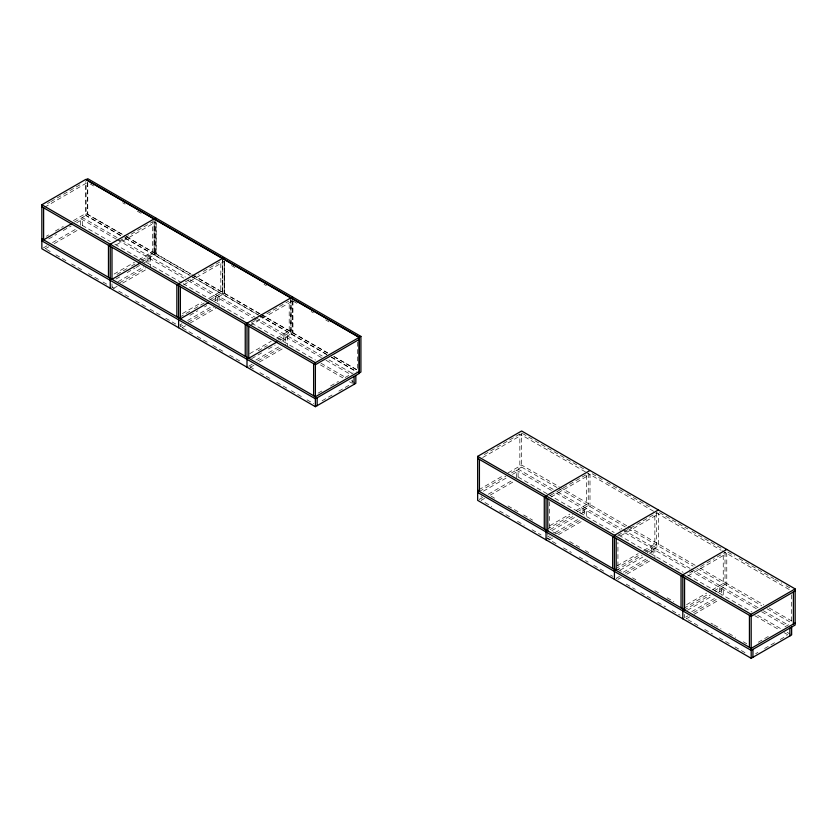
<?xml version="1.0" encoding="UTF-8"?>
<svg xmlns="http://www.w3.org/2000/svg" width="837" height="837" viewBox="0 0 837 837"><rect width="100%" height="100%" fill="white"/><g stroke="black" fill="none" stroke-linecap="round" stroke-linejoin="round"><path stroke-width="0.63" stroke-dasharray="4.18 3.14" d="M47.489 203.537L49.739 202.24M50.869 201.591L81.304 184.014M44.738 207.157L86.441 183.083M46.359 236.233L48.609 234.925M55.378 231.022L63.267 226.471M73.415 220.612L85.813 213.456L125.048 236.107M74.535 221.993L87.77 214.356L122.317 234.308M48.724 238.922L56.56 234.402M63.267 230.531L71.103 226M76.701 222.778L82.298 219.545M46.966 245.806L43.608 247.742L51.455 252.272M52.564 242.573L76.062 229.014M48.724 246.821L45.365 248.756L45.365 245.377M54.321 243.588L77.82 230.029M119.252 241.066L123.761 238.472M124.891 237.813L153.066 221.543M116.5 244.686L155.954 221.91L155.954 253.946M114.114 274.044L134.401 262.326M138.911 259.732L152.439 251.916L152.439 222.443M116.95 274.442L127.14 268.551M131.493 266.04L135.029 264M141.568 260.223L154.196 252.931M125.016 237.896L153.998 254.626L155.755 253.611L155.755 221.784M142.206 261.887L156.153 253.831L191.819 274.431M115.987 279.056L120.465 276.472M127.182 272.59L135.008 268.07M136.128 267.421L139.486 265.486M143.964 262.902L150.681 259.02M118.069 281.692L143.807 266.825M111.991 283.837L111.991 287.227L115.349 285.291M119.827 282.707L145.565 267.84M117.107 286.306L113.748 288.242L113.748 284.852M122.704 283.073L146.203 269.504M185.385 281.849L191.014 278.595M192.144 277.947L198.913 274.044M203.412 271.439L222.579 260.38L222.579 294.446M183.763 284.821L224.337 261.395L224.337 293.431M182.497 313.53L201.654 302.46M209.553 297.909L220.822 291.402L220.822 261.929M179.735 317.15L189.894 311.291M194.289 308.748L204.542 302.827M209.951 299.709L222.579 292.416M191.171 276.084L222.38 294.111L224.138 293.086L224.138 261.259M211.939 300.588L224.536 293.316L260.202 313.906M189.968 315.298L197.804 310.778M204.51 306.907L206.749 305.61M213.466 301.738L219.064 298.506M179.735 325.049L181.974 323.752M187.572 320.519L212.19 306.311M182.612 325.415L180.373 326.702L180.373 323.323M188.21 322.182L213.948 307.325M185.49 325.781L182.131 327.717L182.131 324.337M189.968 323.197L215.705 308.34M251.508 322.632L256.017 320.037M260.527 317.432L288.713 301.163M249.886 325.603L291.59 301.529M249.75 353.653L271.167 341.297M276.806 338.043L289.204 330.877L289.204 301.404M258.194 350.818L267.296 345.566M278.334 339.184L290.962 331.891M259.554 315.57L290.763 333.586L292.531 332.571L292.531 300.745M280.092 340.199L292.919 332.802L327.476 352.743M251.634 358.665L261.709 352.848M268.426 348.966L275.132 345.095M281.849 341.214L287.447 337.991M255.955 360.004L279.453 346.434M248.756 366.187L252.115 364.252M257.712 361.019L281.211 347.449M253.873 365.267L250.514 367.202L250.514 363.823M259.47 362.034L282.969 348.464M318.133 393.139L323.773 389.885M330.531 385.983L338.43 381.421M345.189 377.518L353.078 372.967M322.099 400.777L332.174 394.959M338.891 391.088L348.956 385.271M484.32 454.554L521.618 433.022L578.785 466.031M482.74 457.494L521.618 435.052M478.764 489.802L503.581 475.468M508.09 472.874L521.618 465.058L558.917 486.59M479.413 491.455L505.83 476.201M511.47 472.947L521.618 467.088L521.618 433.022M483.409 491.183L506.908 477.613M512.506 474.38L518.093 471.147M482.771 497.419L479.413 499.354L479.413 495.964M488.358 494.186L512.976 479.967M484.529 498.433L481.17 500.369L481.17 495.86M490.126 495.201L513.625 481.631M550.474 495.316L587.741 473.805M551.123 496.979L590.001 474.537L590.001 506.573L579.131 512.851M549.836 525.699L569.819 514.159M576.484 510.308L586.486 504.544L586.486 475.071M547.147 529.277L572.686 514.535M577.373 511.836L590.001 504.544M550.014 529.654L574.454 515.55M551.792 530.658L575.291 517.088M580.888 513.866L586.486 510.633L586.486 518.532M547.157 537.176L549.396 535.879M554.983 532.646L578.493 519.086M551.154 536.894L547.796 538.829L547.796 532.06M556.751 533.661L580.25 520.101M552.912 537.909L549.553 539.844L549.553 536.465M558.509 534.676L582.008 521.116M617.8 535.418L657.254 512.642M620.625 535.816L658.384 514.012M617.11 565.822L638.202 553.644M643.758 550.432L654.869 544.019L654.869 514.546M615.53 568.762L640.347 554.439M645.515 551.447L658.384 544.019M616.178 570.415L641.916 555.559M647.106 552.556L658.384 546.048L658.384 513.269M620.175 570.143L643.674 556.574M649.271 553.341L654.869 550.118M623.377 572.131L646.875 558.561M619.537 576.379L616.178 578.315L618.417 579.612M625.134 573.146L648.633 559.576M621.295 577.394L617.936 579.33L617.936 575.95M626.892 574.161L650.391 560.591M689.468 573L696.332 569.034M700.579 566.586L714.369 558.624M717.236 556.971L725.637 552.117M687.899 575.94L726.767 553.498L726.767 585.534L715.499 592.041M686.602 604.659L706.585 593.119M712.141 589.918L723.252 583.504L723.252 554.031M683.923 608.237L708.73 593.914M714.139 590.796L726.767 583.504M683.934 610.267L710.299 595.044M687.439 610.267L712.057 596.059M717.654 592.826L723.252 589.593L723.252 597.492M691.76 611.617L715.258 598.047M685.681 617.151L687.92 615.854M693.517 612.632L717.016 599.062M689.678 616.869L686.319 618.815L686.319 615.425M694.155 614.285L718.774 600.077M758.312 642.22L768.314 636.455M784.97 626.829L789.417 624.266M755.665 653.676L757.903 652.389M764.62 648.508L775.805 642.052M780.283 639.468L787 635.586M90.291 184.004L93.66 185.95M122.809 202.774L125.048 204.071M137.383 211.186L141.861 213.78M231.546 265.559L234.915 267.495M264.063 284.329L266.302 285.616M293.201 301.153L297.69 303.737M311.144 311.51L313.383 312.808M325.719 319.922L329.077 321.868M579.905 466.68L586.046 470.216M592.24 473.794L604.126 480.658M606.815 482.217L625.867 493.213M626.997 493.861L649.418 506.803M659.504 512.631L687.773 528.953M692.011 531.401L722.279 548.873M727.887 552.117L734.614 555.998M739.102 558.582L773.67 578.545M774.8 579.204L781.695 583.18M786.11 585.722L790.662 588.359M585.408 471.89L519.85 434.037L519.85 466.073L557.484 487.804M586.549 472.539L721.055 550.202M722.185 550.851L790.002 590.001M126.774 236.881L155.755 253.611M192.928 275.07L224.138 293.086M261.311 314.555L292.531 332.571M334.162 356.604L357.566 370.121M126.167 236.756L191.192 274.295M192.311 274.934L259.575 313.77M260.694 314.419L327.958 353.256M333.565 356.489L357.106 370.08M559.733 487.061L626.997 525.898M628.116 526.546L695.683 565.561M699.858 567.967L763.762 604.858M769.151 607.976L791.792 621.044M120.559 235.323L86.002 215.371L86.002 182.267M190.062 275.446L154.395 254.846L154.395 221.753M258.445 314.921L222.778 294.331L222.778 259.962M326.828 354.407L291.161 333.817L291.161 300.713M331.285 356.98L355.809 371.136M120.559 235.542L85.813 215.486L85.813 181.42M125.048 238.137L188.953 275.028M193.431 277.612L258.455 315.151M259.575 315.8L326.838 354.637M331.326 357.221L358.226 372.758M558.289 488.264L693.13 566.115M697.315 568.532L761.743 605.726M767.121 608.834L791.132 622.697M117.044 237.572L82.298 217.515L82.298 227.444M121.532 240.167L185.427 277.057M189.915 279.652L254.94 317.192M256.059 317.83L322.203 356.018M328.931 359.9L352.471 373.501M553.131 489.352L518.093 469.118L518.093 479.046M557.662 491.957L622.09 529.162M623.22 529.811L689.908 568.313M691.038 568.961L758.856 608.122M763.375 610.728L788.245 625.093M116.406 239.236L80.54 218.53L80.54 226.429M117.536 239.884L183.669 278.072M188.158 280.667L253.182 318.206M254.302 318.845L321.565 357.681M326.043 360.276L350.713 374.516M551.374 490.367L516.335 470.132L516.335 478.032M555.904 492.972L620.332 530.177M624.852 532.782L688.15 569.327M689.28 569.976L757.098 609.137M761.618 611.742L785.357 625.448M82.298 225.404L110.317 241.59M114.805 244.174L182.068 283.011M183.188 283.659L245.963 319.901M251.571 323.145L315.476 360.036M321.073 363.268L345.744 377.508M351.352 380.741L354.71 382.687M518.093 477.017L547.482 493.987M548.612 494.636L614.17 532.489M618.7 535.094L683.118 572.299M687.648 574.904L752.076 612.098M757.726 615.362L781.465 629.068M787.115 632.333L790.505 634.289M320.445 364.932L342.867 377.874M349.584 381.756L351.833 383.053M754.838 615.729L779.697 630.083M784.227 632.699L787.617 634.655M491.235 496.247L494.594 498.193M508.007 505.935L518.072 511.752M523.669 514.975L532.614 520.143M552.912 531.861L556.26 533.797M569.683 541.549L579.748 547.356M585.345 550.589L588.693 552.525M621.295 571.336L617.936 569.401L617.936 542.491M632.479 577.802L635.827 579.738M654.848 590.713L659.315 593.297M667.152 597.817L673.858 601.688M710.927 623.094L713.166 624.381M714.285 625.03L720.992 628.901M728.818 633.421L735.535 637.292M743.361 641.812L746.719 643.747M55.943 254.866L67.148 261.332M71.637 263.927L81.723 269.755M88.45 273.636L98.536 279.453M103.024 282.048L107.513 284.632M111.991 287.227L114.23 288.524M118.718 291.109L128.804 296.936M135.531 300.818L145.628 306.645M150.105 309.23L161.321 315.706M165.799 318.29L175.896 324.118M182.623 327.999L192.709 333.827M197.197 336.411L208.403 342.888M212.891 345.472L222.977 351.299M229.704 355.181L239.79 361.009M249.886 366.836L254.364 369.42M259.972 372.664L270.058 378.481M276.785 382.373L286.882 388.19M291.36 390.785L301.446 396.612M307.053 399.845L313.781 403.727M485.021 502.587L491.737 506.469M499.595 510.999L509.681 516.827M517.528 521.357L524.255 525.238M532.102 529.769L541.068 534.948M546.038 537.814L556.762 544.008M563.489 547.89L571.336 552.43M579.183 556.961L588.149 562.129M593.757 565.373L603.843 571.2M610.571 575.082L612.82 576.369M626.264 584.142L635.241 589.321M640.839 592.554L650.935 598.382M657.662 602.263L665.509 606.794M672.237 610.675L680.083 615.205M687.93 619.736L698.016 625.563M704.744 629.445L712.59 633.975M719.318 637.857L729.404 643.684M735.012 646.917L745.097 652.745M791.635 594.793L791.635 622.99M725.009 552.483L725.009 584.519M721.494 588.578L721.494 596.478M719.736 587.564L719.736 593.203M684.561 614.41L684.561 617.8M656.626 512.997L656.626 545.033M654.869 548.078L654.869 558.007M653.111 549.103L653.111 555.862M651.343 548.078L651.343 554.847M588.244 473.522L588.244 505.558M584.718 509.618L584.718 517.517M582.96 508.603L582.96 515.372M549.553 501.729L549.553 529.926M357.587 342.166L357.587 370.362M352.314 379.946L352.314 383.336M292.919 300.975L292.919 332.802M292.72 300.87L292.72 332.906M290.962 299.855L290.962 333.921M290.763 297.941L290.763 333.586M287.447 335.961L287.447 345.88M285.689 336.976L285.689 344.865M283.931 335.961L283.931 342.72M224.536 261.489L224.536 293.316M222.38 258.455L222.38 294.111M219.064 296.476L219.064 306.405M217.306 297.491L217.306 303.13M215.548 296.476L215.548 303.245M156.153 223.28L156.153 253.831M154.196 222.182L154.196 254.961M153.998 218.98L153.998 254.626M150.681 256.99L150.681 266.919M148.923 258.005L148.923 264.774M147.166 256.99L147.166 262.63M87.77 182.529L87.77 214.356M87.571 182.435L87.571 214.471"/><path stroke-width="1.26" d="M355.83 375.436L355.83 383.336L315.382 406.688L41.85 248.756L41.85 204.762L85.813 179.38L359.345 337.311L359.345 373.407L315.382 398.789L41.85 240.868M71.794 223.573L43.608 239.853L43.608 207.806M140.177 263.059L111.991 279.328L111.991 247.292M208.559 302.544L180.373 318.813L180.373 286.777M276.942 342.019L248.756 358.288L248.756 326.252M41.85 204.762L315.382 362.693L360.914 336.411L360.914 372.057L359.157 373.072L359.157 337.426L291.161 298.171L292.919 297.156L360.914 336.411M359.345 339.341L315.382 364.723L41.85 206.791M359.345 371.377L315.382 396.759L41.85 238.827M791.635 627.049L791.635 634.938L751.187 658.29L477.655 500.369L477.655 456.374L521.618 430.992L795.15 588.913L795.15 625.019L751.187 650.391L477.655 492.47M590.001 470.478L546.038 495.86L546.038 539.844M658.384 509.953L614.421 535.335L614.421 579.33M726.767 549.438L682.804 574.82L682.804 618.815M477.655 456.374L751.187 614.295L795.15 588.913M795.15 590.943L751.187 616.325L477.655 458.404M795.15 622.99L751.187 648.361L477.655 490.44M153.998 218.98L86.002 179.725L87.77 178.71L155.755 217.965L110.233 244.247L110.233 288.242M222.38 258.455L154.395 219.2L156.153 218.185L224.138 257.44L178.616 283.733L178.616 327.717M290.763 297.941L222.778 258.685L224.536 257.67L292.531 296.926L246.999 323.208L246.999 367.202M793.392 591.968L793.392 624.004M789.877 628.064L789.877 635.953M752.944 649.376L752.944 657.275M751.187 614.295L751.187 658.29M749.429 615.31L749.429 647.346M684.561 577.865L684.561 609.901M681.046 575.835L681.046 607.871M616.178 538.379L616.178 570.415M612.663 536.35L612.663 568.386M547.796 498.904L547.796 530.94M544.28 496.875L544.28 528.911M479.413 459.419L479.413 491.455M354.072 376.451L354.072 384.35M317.15 397.774L317.15 405.673M315.382 362.693L315.382 406.688M313.624 363.708L313.624 395.744M245.241 324.222L245.241 356.259M176.858 284.747L176.858 316.784M108.475 245.262L108.475 277.298"/></g></svg>
